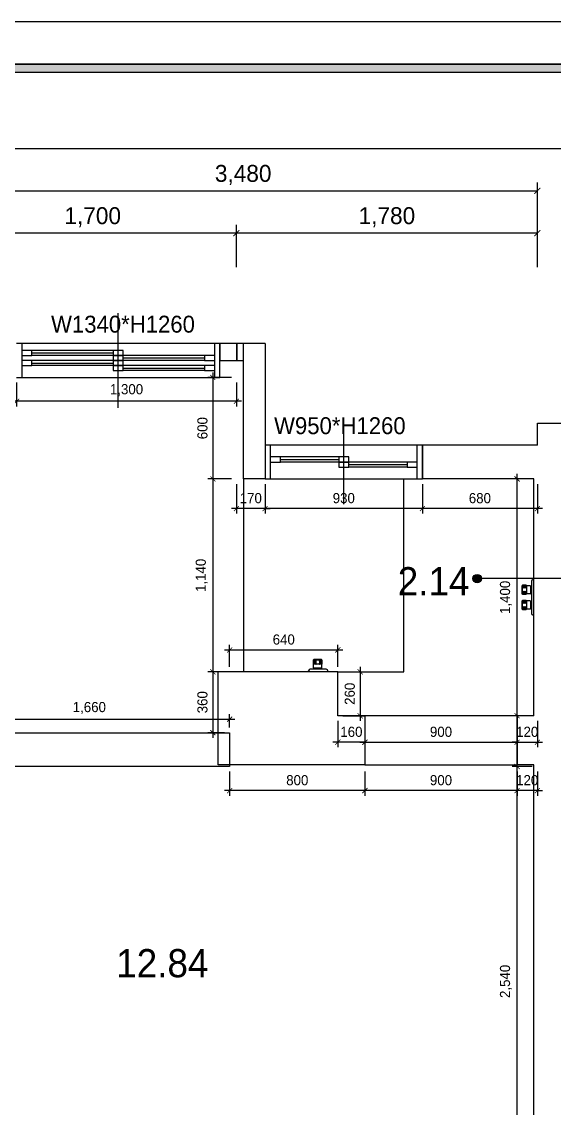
# Model space of a CAD drawing. Header units: inches. Extents: x 4374 to 164780, y 597 to 50243.
# Drawn here: x 12462 to 15612, y 43320 to 49743 of the extents above; entities that cross this region are included whole.
import ezdxf
from ezdxf.enums import TextEntityAlignment as Align

# ---------------------------------------------------------------- set-up
doc = ezdxf.new("R2010")
doc.units = ezdxf.units.IN
doc.header["$LTSCALE"] = 50
doc.header["$MEASUREMENT"] = 0
doc.header["$PDSIZE"] = 700.071425
for name, color, linetype in [('0-ELC TEXT', 7, 'Continuous'), ('03-TEXT', 3, 'Continuous'), ('04-WIN', 4, 'Continuous'), ('06-FUR', 6, 'Continuous'), ('07-DIM', 5, 'Continuous'), ('07-DIM WAL', 5, 'Continuous'), ('F-SYM', 7, 'Continuous'), ('fin', 5, 'Continuous'), ('FORM(YOURNAME)-11', 1, 'Continuous'), ('Layer 1', 7, 'Continuous'), ('도면층2', 2, 'Continuous'), ('도면층4', 4, 'Continuous'), ('도면층5', 5, 'Continuous')]:
    doc.layers.add(name, color=color, linetype=linetype)
doc.styles.add('HY 울릉도 L', font='')
doc.styles.add('YOURNAME', font='HY울릉도M.TTF')
doc.styles.add('마감재', font='stylu.ttf')
doc.styles.add('코레일둥고', font='Korail_Round_Gothic_Medium.ttf')
doc.styles.get('HY 울릉도 L').set_extended_font_data('HY울릉도L')
doc.dimstyles.new('30', dxfattribs={"dimscale": 30, "dimtxt": 2, "dimasz": 1, "dimexe": 1, "dimexo": 1, "dimgap": 1, "dimtad": 1, "dimdec": 0, "dimrnd": 0.05, "dimdsep": 46, "dimlunit": 6, "dimtxsty": 'HY 울릉도 L', "dimblk": 'ARCHTICK', "dimcen": 2.5, "dimdle": 1, "dimclrd": 133, "dimclre": 133, "dimclrt": 30, "dimadec": 0, "dimazin": 0, "dimtfac": 1, "dimtdec": 0, "dimtix": 1, "dimtmove": 2, "dimatfit": 3, "dimldrblk": 'ARCHTICK', "dimfxl": 0, "dimlwd": -1, "dimlwe": -1, "dimarcsym": 0})
doc.dimstyles.new('벽치수 Copy of DIM-50', dxfattribs={"dimscale": 50, "dimtxt": 2, "dimasz": 0.7, "dimexe": 1, "dimexo": 1, "dimgap": 0.7, "dimtad": 1, "dimdec": 0, "dimzin": 1, "dimdsep": 46, "dimlunit": 6, "dimtxsty": '마감재', "dimblk": 'ARCHTICK', "dimcen": -0.09, "dimclrd": 256, "dimclre": 256, "dimclrt": 3, "dimadec": 0, "dimazin": 0, "dimtfac": 1, "dimtdec": 0, "dimtix": 1, "dimtmove": 2, "dimatfit": 0, "dimldrblk": 'ARCHTICK', "dimfxl": 0, "dimtolj": 1, "dimtzin": 0, "dimarcsym": 0})

# ---------------------------------------------------------------- blocks, each defined once
blk = doc.blocks.new('FORM-PLAN')
at = {"layer": 'FORM(YOURNAME)-11'}
h = blk.add_hatch(color=256, dxfattribs=at)
h.dxf.hatch_style = 1
h.paths.add_polyline_path([(-71444, 55115), (10556, 55115), (10556, 54915), (-71444, 54915)])
h.paths.add_polyline_path([(-71444, -2085), (10556, -2085), (10556, -2285), (-71444, -2285)])
at = {"layer": 'Defpoints', "color": 158}
for points in [[(-71444, -2285), (10556, -2285), (10556, 55115), (-71444, 55115)], [(-69444, 53115), (-64, 53115), (-64, 1215), (-69444, 1215)]]:
    blk.add_lwpolyline(points, close=True, dxfattribs=at)
at = {"layer": 'FORM(YOURNAME)-11', "color": 250}
blk.add_lwpolyline([(-72444, -3285), (11556, -3285), (11556, 56115), (-72444, 56115)], close=True, dxfattribs=at)
at = {"layer": 'FORM(YOURNAME)-11'}
blk.add_lwpolyline([(-71444, 55115), (10556, 55115), (10556, 54915), (-71444, 54915)], close=True, dxfattribs=at)
at = {"layer": 'FORM(YOURNAME)-11', "color": 3, "style": 'YOURNAME'}
for tag, height, p in [('1', 450, (9905, 18188)), ('2', 450, (9905, 17544)), ('3', 450, (9905, 16257)), ('4', 450, (9905, 14326)), ('5', 515, (9905, 12009)), ('6', 515, (9905, 9757)), ('7', 515, (9905, 7504)), ('8', 515, (9905, 5252)), ('9', 515, (9905, 2999)), ('10', 515, (5655, 811)), ('11', 515, (9905, 747)), ('12', 515, (5655, -1441)), ('13', 515, (9905, -1441))]:
    blk.add_attdef(tag, text='', height=height, dxfattribs=at).set_placement(p, align=Align.MIDDLE_RIGHT)
blk = doc.blocks.new('*U577')
at = {"layer": 'F-SYM', "xscale": 0.2500000000000001, "yscale": 0.2500000000000001, "zscale": 0.2500000000000001}
blk.add_blockref('FORM-PLAN', (22985.5, 35713.8), dxfattribs=at)
blk = doc.blocks.new('A$C004A4CAE')
at = {"layer": 'fin', "color": 6}
for p, q in [((36, 69), (36, 70)), ((84, 69), (36, 69)), ((82, 72), (38, 72)), ((84, 69), (84, 70)), ((126, 69), (126, 70)), ((174, 69), (126, 69)), ((172, 72), (128, 72)), ((174, 69), (174, 70)), ((0, 0), (0, 5)), ((200, 15), (10, 15)), ((51, 63), (36, 63)), ((51, 57), (36, 57)), ((51, 51), (36, 51)), ((36, 23), (36, 45)), ((84, 45), (36, 45)), ((82, 21), (38, 21)), ((43, 15), (43, 21)), ((84, 63), (69, 63)), ((84, 57), (69, 57)), ((84, 51), (69, 51)), ((77, 15), (77, 21)), ((84, 23), (84, 45)), ((141, 63), (126, 63)), ((141, 57), (126, 57)), ((141, 51), (126, 51)), ((174, 45), (126, 45)), ((126, 23), (126, 45)), ((172, 21), (128, 21)), ((133, 15), (133, 21)), ((174, 63), (159, 63)), ((174, 57), (159, 57)), ((174, 51), (159, 51)), ((167, 15), (167, 21)), ((174, 23), (174, 45)), ((210, 0), (210, 5))]:
    blk.add_line(p, q, dxfattribs=at)
for centre, radius, start, end in [((36, 66), 3, 90, 270), ((38, 70), 2, 90, 180), ((51, 66), 3, 90, 270), ((69, 66), 3, 270, 90), ((82, 70), 2, 0, 90), ((84, 66), 3, 270, 90), ((126, 66), 3, 90, 270), ((128, 70), 2, 90, 180), ((141, 66), 3, 90, 270), ((159, 66), 3, 270, 90), ((172, 70), 2, 0, 90), ((174, 66), 3, 270, 90), ((10, 5), 10, 90, 180), ((36, 60), 3, 90, 270), ((36, 54), 3, 90, 270), ((36, 48), 3, 90, 270), ((38, 23), 2, 180, 270), ((51, 60), 3, 90, 270), ((51, 54), 3, 90, 270), ((51, 48), 3, 90, 270), ((69, 60), 3, 270, 90), ((69, 54), 3, 270, 90), ((69, 48), 3, 270, 90), ((82, 23), 2, 270, 0), ((84, 60), 3, 270, 90), ((84, 54), 3, 270, 90), ((84, 48), 3, 270, 90), ((126, 60), 3, 90, 270), ((126, 54), 3, 90, 270), ((126, 48), 3, 90, 270), ((128, 23), 2, 180, 270), ((141, 60), 3, 90, 270), ((141, 54), 3, 90, 270), ((141, 48), 3, 90, 270), ((159, 60), 3, 270, 90), ((159, 54), 3, 270, 90), ((159, 48), 3, 270, 90), ((172, 23), 2, 270, 0), ((174, 60), 3, 270, 90), ((174, 54), 3, 270, 90), ((174, 48), 3, 270, 90), ((200, 5), 10, 0, 90)]:
    blk.add_arc(centre, radius, start, end, dxfattribs=at)
blk = doc.blocks.new('floor')
at = {"layer": 'fin', "color": 6}
for p, q in [((-35858.6, 9892.2), (-35953, 9892.2)), ((-35932.6, 9946.2), (-35932.6, 9947.2)), ((-35884.6, 9946.2), (-35932.6, 9946.2)), ((-35917.6, 9940.2), (-35932.6, 9940.2)), ((-35917.6, 9934.2), (-35932.6, 9934.2)), ((-35917.6, 9928.2), (-35932.6, 9928.2)), ((-35884.6, 9922.2), (-35932.6, 9922.2)), ((-35932.6, 9900.2), (-35932.6, 9922.2)), ((-35886.6, 9949.2), (-35930.6, 9949.2)), ((-35886.6, 9898.2), (-35930.6, 9898.2)), ((-35925.6, 9892.2), (-35925.6, 9898.2)), ((-35884.6, 9940.2), (-35899.6, 9940.2)), ((-35884.6, 9934.2), (-35899.6, 9934.2)), ((-35884.6, 9928.2), (-35899.6, 9928.2)), ((-35891.6, 9892.2), (-35891.6, 9898.2)), ((-35884.6, 9946.2), (-35884.6, 9947.2)), ((-35884.6, 9900.2), (-35884.6, 9922.2)), ((-35963, 9877.2), (-35963, 9882.2)), ((-35848.6, 9877.2), (-35848.6, 9882.2))]:
    blk.add_line(p, q, dxfattribs=at)
for centre, radius, start, end in [((-35953, 9882.2), 10, 90, 180), ((-35932.6, 9943.2), 3, 90, 270), ((-35932.6, 9937.2), 3, 90, 270), ((-35932.6, 9931.2), 3, 90, 270), ((-35932.6, 9925.2), 3, 90, 270), ((-35930.6, 9947.2), 2, 90, 180), ((-35930.6, 9900.2), 2, 180, 270), ((-35917.6, 9943.2), 3, 90, 270), ((-35917.6, 9937.2), 3, 90, 270), ((-35917.6, 9931.2), 3, 90, 270), ((-35917.6, 9925.2), 3, 90, 270), ((-35899.6, 9943.2), 3, 270, 90), ((-35899.6, 9937.2), 3, 270, 90), ((-35899.6, 9931.2), 3, 270, 90), ((-35899.6, 9925.2), 3, 270, 90), ((-35886.6, 9947.2), 2, 0, 90), ((-35886.6, 9900.2), 2, 270, 0), ((-35884.6, 9943.2), 3, 270, 90), ((-35884.6, 9937.2), 3, 270, 90), ((-35884.6, 9931.2), 3, 270, 90), ((-35884.6, 9925.2), 3, 270, 90), ((-35858.6, 9882.2), 10, 0, 90)]:
    blk.add_arc(centre, radius, start, end, dxfattribs=at)
at = {"layer": 'Layer 1'}
for p, q in [((-36347.4, 11017.2), (-36347.4, 9877.2)), ((-35399.4, 9877.2), (-35399.4, 11017.2)), ((-35789.4, 9877.2), (-35399.4, 9877.2))]:
    blk.add_line(p, q, dxfattribs=at)
at = {"layer": '도면층2'}
for p, q in [((-36219.4, 11817.2), (-36347.4, 11817.2)), ((-36347.4, 11017.2), (-36347.4, 11817.2)), ((-36219.4, 11817.2), (-36219.4, 11017.2)), ((-34609.4, 11347.2), (-34609.4, 11347.2)), ((-34609.4, 11347.2), (-34429.4, 11347.2)), ((-34609.4, 11217.2), (-34609.4, 11347.2)), ((-34609.4, 11217.2), (-35289.4, 11217.2)), ((-35289.4, 11217.2), (-35289.4, 11017.2)), ((-36219.4, 11017.2), (-36347.4, 11017.2)), ((-34629.4, 11017.2), (-35289.4, 11017.2)), ((-34629.4, 9617.2), (-34629.4, 11017.2)), ((-35789.4, 9877.2), (-36497.4, 9877.2)), ((-36497.4, 9327.2), (-36497.4, 9877.2)), ((-35789.4, 9617.2), (-35789.4, 9877.2)), ((-35629.4, 9617.2), (-35789.4, 9617.2)), ((-35629.4, 9617.2), (-35629.4, 9327.2)), ((-34629.4, 9617.2), (-34729.4, 9617.2)), ((-34729.4, 9617.2), (-34729.4, 9327.2)), ((-35629.4, 9327.2), (-36497.4, 9327.2)), ((-34629.4, 9327.2), (-34729.4, 9327.2)), ((-34629.4, 6757.2), (-34629.4, 9327.2))]:
    blk.add_line(p, q, dxfattribs=at)
at = {"layer": '도면층4'}
for p, q in [((-37088.4, 11497.2), (-37088.4, 11997.2)), ((-37088.4, 11437.2), (-37088.4, 11937.2)), ((-36487.4, 11817.2), (-37689.4, 11817.2)), ((-37659.4, 11817.2), (-37659.4, 11617.2)), ((-37599.4, 11762.2), (-37118.4, 11762.2)), ((-36517.4, 11617.2), (-36517.4, 11817.2)), ((-36487.4, 11617.2), (-36487.4, 11817.2)), ((-37599.4, 11702.2), (-37118.4, 11702.2)), ((-37058.4, 11732.2), (-36577.4, 11732.2)), ((-37058.4, 11672.2), (-36577.4, 11672.2)), ((-37689.4, 11617.2), (-36487.4, 11617.2)), ((-35754.4, 10867.2), (-35754.4, 11367.2)), ((-35289.4, 11217.2), (-36219.4, 11217.2)), ((-36219.4, 11217.2), (-36219.4, 11017.2)), ((-36189.4, 11217.2), (-36189.4, 11017.2)), ((-35319.4, 11017.2), (-35319.4, 11217.2)), ((-35289.4, 11017.2), (-35289.4, 11217.2)), ((-36129.4, 11132.2), (-35784.4, 11132.2)), ((-35724.4, 11102.2), (-35379.4, 11102.2)), ((-36219.4, 11017.2), (-35289.4, 11017.2)), ((-34729.4, 9617.2), (-35629.4, 9617.2)), ((-35629.4, 9617.2), (-35629.4, 9327.2)), ((-34729.4, 9327.2), (-34729.4, 9617.2)), ((-35629.4, 9327.2), (-34729.4, 9327.2))]:
    blk.add_line(p, q, dxfattribs=at)
for points in [[(-37659.4, 11777.2), (-37659.4, 11747.2), (-37599.4, 11747.2), (-37599.4, 11777.2)], [(-37118.4, 11777.2), (-37118.4, 11747.2), (-37058.4, 11747.2), (-37058.4, 11777.2)], [(-36487.4, 11717.2), (-36387.4, 11717.2), (-36387.4, 11817.2), (-36487.4, 11817.2)], [(-36387.4, 11717.2), (-36347.4, 11717.2), (-36347.4, 11817.2), (-36387.4, 11817.2)], [(-37659.4, 11717.2), (-37659.4, 11687.2), (-37599.4, 11687.2), (-37599.4, 11717.2)], [(-37118.4, 11747.2), (-37118.4, 11717.2), (-37058.4, 11717.2), (-37058.4, 11747.2)], [(-37118.4, 11717.2), (-37118.4, 11687.2), (-37058.4, 11687.2), (-37058.4, 11717.2)], [(-36577.4, 11747.2), (-36577.4, 11717.2), (-36517.4, 11717.2), (-36517.4, 11747.2)], [(-37118.4, 11687.2), (-37118.4, 11657.2), (-37058.4, 11657.2), (-37058.4, 11687.2)], [(-36577.4, 11687.2), (-36577.4, 11657.2), (-36517.4, 11657.2), (-36517.4, 11687.2)], [(-36189.4, 11147.2), (-36189.4, 11117.2), (-36129.4, 11117.2), (-36129.4, 11147.2)], [(-35784.4, 11147.2), (-35784.4, 11117.2), (-35724.4, 11117.2), (-35724.4, 11147.2)], [(-35784.4, 11117.2), (-35784.4, 11087.2), (-35724.4, 11087.2), (-35724.4, 11117.2)], [(-35379.4, 11117.2), (-35379.4, 11087.2), (-35319.4, 11087.2), (-35319.4, 11117.2)]]:
    blk.add_lwpolyline(points, close=True, dxfattribs=at)
at = {"layer": '도면층5'}
for p, q in [((-37118.4, 11777.2), (-37599.4, 11777.2)), ((-37118.4, 11747.2), (-37599.4, 11747.2)), ((-37118.4, 11717.2), (-37599.4, 11717.2)), ((-36577.4, 11747.2), (-37058.4, 11747.2)), ((-36577.4, 11717.2), (-37058.4, 11717.2)), ((-37118.4, 11687.2), (-37599.4, 11687.2)), ((-36577.4, 11687.2), (-37058.4, 11687.2)), ((-36577.4, 11657.2), (-37058.4, 11657.2)), ((-35784.4, 11147.2), (-36129.4, 11147.2)), ((-35784.4, 11117.2), (-36129.4, 11117.2)), ((-35379.4, 11117.2), (-35724.4, 11117.2)), ((-35379.4, 11087.2), (-35724.4, 11087.2))]:
    blk.add_line(p, q, dxfattribs=at)
at = {"rotation": 90}
blk.add_blockref('A$C004A4CAE', (-34629.4, 10212.2), dxfattribs=at)
blk = doc.blocks.new('_ArchTick')
at = {"color": 0, "linetype": 'ByBlock', "const_width": 0.15}
blk.add_lwpolyline([(-0.5, -0.5), (0.5, 0.5)], dxfattribs=at)
blk = doc.blocks.new('*D81')
at = {"layer": '07-DIM', "lineweight": -2}
for p, q in [((12031.9, 48292.6), (12031.9, 48792.6)), ((15511.9, 48292.6), (15511.9, 48792.6)), ((12031.9, 48742.6), (15511.9, 48742.6))]:
    blk.add_line(p, q, dxfattribs=at)
at = {"layer": 'Defpoints', "color": 0}
for p in [(15511.9, 48742.6), (12031.9, 48242.6), (15511.9, 48242.6)]:
    blk.add_point(p, dxfattribs=at)
at = {"layer": '07-DIM', "lineweight": -2, "xscale": 35, "yscale": 35, "zscale": 35, "rotation": 180}
blk.add_blockref('_ArchTick', (12031.9, 48742.6), dxfattribs=at)
at = {"layer": '07-DIM', "lineweight": -2, "xscale": 35, "yscale": 35, "zscale": 35}
blk.add_blockref('_ArchTick', (15511.9, 48742.6), dxfattribs=at)
at = {"layer": '07-DIM', "color": 3, "insert": (13771.9, 48836.9), "char_height": 100, "attachment_point": 5, "style": '마감재'}
blk.add_mtext('\\A1;3,480', dxfattribs=at)
blk = doc.blocks.new('*D88')
at = {"layer": '07-DIM', "lineweight": -2}
for p, q in [((13731.9, 48292.6), (13731.9, 48542.6)), ((15511.9, 48492.6), (13731.9, 48492.6)), ((15511.9, 48292.6), (15511.9, 48542.6))]:
    blk.add_line(p, q, dxfattribs=at)
at = {"layer": 'Defpoints', "color": 0}
for p in [(13731.9, 48492.6), (13731.9, 48242.6), (15511.9, 48242.6)]:
    blk.add_point(p, dxfattribs=at)
at = {"layer": '07-DIM', "lineweight": -2, "xscale": 35, "yscale": 35, "zscale": 35, "rotation": 180}
blk.add_blockref('_ArchTick', (13731.9, 48492.6), dxfattribs=at)
at = {"layer": '07-DIM', "lineweight": -2, "xscale": 35, "yscale": 35, "zscale": 35}
blk.add_blockref('_ArchTick', (15511.9, 48492.6), dxfattribs=at)
at = {"layer": '07-DIM', "color": 3, "insert": (14621.9, 48586.9), "char_height": 100, "attachment_point": 5, "style": '마감재'}
blk.add_mtext('\\A1;1,780', dxfattribs=at)
blk = doc.blocks.new('*D89')
at = {"layer": '07-DIM', "lineweight": -2}
for p, q in [((12031.9, 48292.6), (12031.9, 48542.6)), ((13731.9, 48492.6), (12031.9, 48492.6)), ((13731.9, 48292.6), (13731.9, 48542.6))]:
    blk.add_line(p, q, dxfattribs=at)
at = {"layer": 'Defpoints', "color": 0}
for p in [(12031.9, 48492.6), (12031.9, 48242.6), (13731.9, 48242.6)]:
    blk.add_point(p, dxfattribs=at)
at = {"layer": '07-DIM', "lineweight": -2, "xscale": 35, "yscale": 35, "zscale": 35, "rotation": 180}
blk.add_blockref('_ArchTick', (12031.9, 48492.6), dxfattribs=at)
at = {"layer": '07-DIM', "lineweight": -2, "xscale": 35, "yscale": 35, "zscale": 35}
blk.add_blockref('_ArchTick', (13731.9, 48492.6), dxfattribs=at)
at = {"layer": '07-DIM', "color": 3, "insert": (12881.9, 48586.9), "char_height": 100, "attachment_point": 5, "style": '마감재'}
blk.add_mtext('\\A1;1,700', dxfattribs=at)
blk = doc.blocks.new('*D97')
at = {"layer": '07-DIM WAL', "color": 133}
for p, q in [((12001.9, 45620.1), (13721.9, 45620.1)), ((12031.9, 45570.1), (12031.9, 45650.1)), ((13691.9, 45570.1), (13691.9, 45650.1))]:
    blk.add_line(p, q, dxfattribs=at)
at = {"layer": 'Defpoints', "color": 0}
for p in [(13691.9, 45620.1), (12031.9, 45540.1), (13691.9, 45540.1)]:
    blk.add_point(p, dxfattribs=at)
at = {"layer": '07-DIM WAL', "color": 133, "xscale": 30, "yscale": 30, "zscale": 30, "rotation": 180}
blk.add_blockref('_ArchTick', (12031.9, 45620.1), dxfattribs=at)
at = {"layer": '07-DIM WAL', "color": 133, "xscale": 30, "yscale": 30, "zscale": 30}
blk.add_blockref('_ArchTick', (13691.9, 45620.1), dxfattribs=at)
at = {"layer": '07-DIM WAL', "color": 30, "insert": (12861.9, 45686), "char_height": 60, "attachment_point": 5, "style": 'HY 울릉도 L'}
blk.add_mtext('1,660', dxfattribs=at)
blk = doc.blocks.new('*D98')
at = {"layer": '07-DIM WAL', "color": 133}
for p, q in [((13592.4, 45930.1), (13592.4, 45510.1)), ((13661.9, 45900.1), (13562.4, 45900.1)), ((13661.9, 45540.1), (13562.4, 45540.1))]:
    blk.add_line(p, q, dxfattribs=at)
at = {"layer": 'Defpoints', "color": 0}
for p in [(13691.9, 45900.1), (13592.4, 45540.1), (13691.9, 45540.1)]:
    blk.add_point(p, dxfattribs=at)
at = {"layer": '07-DIM WAL', "color": 133, "xscale": 30, "yscale": 30, "zscale": 30}
for p, rotation in [((13592.4, 45900.1), 90), ((13592.4, 45540.1), 270)]:
    blk.add_blockref('_ArchTick', p, dxfattribs=dict(at, rotation=rotation))
at = {"layer": '07-DIM WAL', "color": 30, "insert": (13531.1, 45720.1), "char_height": 60, "attachment_point": 5, "rotation": 90, "style": 'HY 울릉도 L'}
blk.add_mtext('360', dxfattribs=at)
blk = doc.blocks.new('*D99')
at = {"layer": '07-DIM WAL', "color": 133}
for p, q in [((13691.9, 45930.1), (13691.9, 46059.3)), ((14331.9, 45930.1), (14331.9, 46059.3)), ((13661.9, 46029.3), (14361.9, 46029.3))]:
    blk.add_line(p, q, dxfattribs=at)
at = {"layer": 'Defpoints', "color": 0}
for p in [(14331.9, 46029.3), (13691.9, 45900.1), (14331.9, 45900.1)]:
    blk.add_point(p, dxfattribs=at)
at = {"layer": '07-DIM WAL', "color": 133, "xscale": 30, "yscale": 30, "zscale": 30, "rotation": 180}
blk.add_blockref('_ArchTick', (13691.9, 46029.3), dxfattribs=at)
at = {"layer": '07-DIM WAL', "color": 133, "xscale": 30, "yscale": 30, "zscale": 30}
blk.add_blockref('_ArchTick', (14331.9, 46029.3), dxfattribs=at)
at = {"layer": '07-DIM WAL', "color": 30, "insert": (14011.9, 46090.6), "char_height": 60, "attachment_point": 5, "style": 'HY 울릉도 L'}
blk.add_mtext('640', dxfattribs=at)
blk = doc.blocks.new('*D100')
at = {"layer": '07-DIM WAL', "color": 133}
for p, q in [((14463.8, 45930.1), (14463.8, 45610.1)), ((14361.9, 45900.1), (14493.8, 45900.1)), ((14361.9, 45640.1), (14493.8, 45640.1))]:
    blk.add_line(p, q, dxfattribs=at)
at = {"layer": 'Defpoints', "color": 0}
for p in [(14331.9, 45900.1), (14331.9, 45640.1), (14463.8, 45640.1)]:
    blk.add_point(p, dxfattribs=at)
at = {"layer": '07-DIM WAL', "color": 133, "xscale": 30, "yscale": 30, "zscale": 30}
for p, rotation in [((14463.8, 45900.1), 90), ((14463.8, 45640.1), 270)]:
    blk.add_blockref('_ArchTick', p, dxfattribs=dict(at, rotation=rotation))
at = {"layer": '07-DIM WAL', "color": 30, "insert": (14402.5, 45770.1), "char_height": 60, "attachment_point": 5, "rotation": 90, "style": 'HY 울릉도 L'}
blk.add_mtext('260', dxfattribs=at)
blk = doc.blocks.new('*D101')
at = {"layer": '07-DIM WAL', "color": 133}
for p, q in [((14331.9, 45610.1), (14331.9, 45453.7)), ((14491.9, 45610.1), (14491.9, 45453.7)), ((14331.9, 45483.7), (14301.9, 45483.7)), ((14491.9, 45483.7), (14331.9, 45483.7)), ((14491.9, 45483.7), (14521.9, 45483.7))]:
    blk.add_line(p, q, dxfattribs=at)
at = {"layer": 'Defpoints', "color": 0}
for p in [(14331.9, 45640.1), (14491.9, 45640.1), (14331.9, 45483.7)]:
    blk.add_point(p, dxfattribs=at)
at = {"layer": '07-DIM WAL', "color": 133, "xscale": 30, "yscale": 30, "zscale": 30}
blk.add_blockref('_ArchTick', (14331.9, 45483.7), dxfattribs=at)
at = {"layer": '07-DIM WAL', "color": 133, "xscale": 30, "yscale": 30, "zscale": 30, "rotation": 180}
blk.add_blockref('_ArchTick', (14491.9, 45483.7), dxfattribs=at)
at = {"layer": '07-DIM WAL', "color": 30, "insert": (14411.9, 45544.9), "char_height": 60, "attachment_point": 5, "style": 'HY 울릉도 L'}
blk.add_mtext('160', dxfattribs=at)
blk = doc.blocks.new('*D102')
at = {"layer": '07-DIM WAL', "color": 133}
for p, q in [((14491.9, 45610.1), (14491.9, 45453.7)), ((15391.9, 45610.1), (15391.9, 45453.7)), ((14461.9, 45483.7), (15421.9, 45483.7))]:
    blk.add_line(p, q, dxfattribs=at)
at = {"layer": 'Defpoints', "color": 0}
for p in [(14491.9, 45640.1), (15391.9, 45640.1), (15391.9, 45483.7)]:
    blk.add_point(p, dxfattribs=at)
at = {"layer": '07-DIM WAL', "color": 133, "xscale": 30, "yscale": 30, "zscale": 30, "rotation": 180}
blk.add_blockref('_ArchTick', (14491.9, 45483.7), dxfattribs=at)
at = {"layer": '07-DIM WAL', "color": 133, "xscale": 30, "yscale": 30, "zscale": 30}
blk.add_blockref('_ArchTick', (15391.9, 45483.7), dxfattribs=at)
at = {"layer": '07-DIM WAL', "color": 30, "insert": (14941.9, 45545), "char_height": 60, "attachment_point": 5, "style": 'HY 울릉도 L'}
blk.add_mtext('900', dxfattribs=at)
blk = doc.blocks.new('*D103')
at = {"layer": '07-DIM WAL', "color": 133}
for p, q in [((15391.9, 45610.1), (15391.9, 45453.7)), ((15511.9, 45610.1), (15511.9, 45453.7)), ((15391.9, 45483.7), (15361.9, 45483.7)), ((15391.9, 45483.7), (15511.9, 45483.7)), ((15511.9, 45483.7), (15541.9, 45483.7))]:
    blk.add_line(p, q, dxfattribs=at)
at = {"layer": 'Defpoints', "color": 0}
for p in [(15391.9, 45640.1), (15511.9, 45640.1), (15511.9, 45483.7)]:
    blk.add_point(p, dxfattribs=at)
at = {"layer": '07-DIM WAL', "color": 133, "xscale": 30, "yscale": 30, "zscale": 30}
blk.add_blockref('_ArchTick', (15391.9, 45483.7), dxfattribs=at)
at = {"layer": '07-DIM WAL', "color": 133, "xscale": 30, "yscale": 30, "zscale": 30, "rotation": 180}
blk.add_blockref('_ArchTick', (15511.9, 45483.7), dxfattribs=at)
at = {"layer": '07-DIM WAL', "color": 30, "insert": (15451.9, 45544.9), "char_height": 60, "attachment_point": 5, "style": 'HY 울릉도 L'}
blk.add_mtext('120', dxfattribs=at)
blk = doc.blocks.new('*D104')
at = {"layer": '07-DIM WAL', "color": 133}
for p, q in [((15481.9, 47040.1), (15361.9, 47040.1)), ((15391.9, 45610.1), (15391.9, 47070.1)), ((15481.9, 45640.1), (15361.9, 45640.1))]:
    blk.add_line(p, q, dxfattribs=at)
at = {"layer": 'Defpoints', "color": 0}
for p in [(15391.9, 47040.1), (15511.9, 47040.1), (15511.9, 45640.1)]:
    blk.add_point(p, dxfattribs=at)
at = {"layer": '07-DIM WAL', "color": 133, "xscale": 30, "yscale": 30, "zscale": 30}
for p, rotation in [((15391.9, 47040.1), 90), ((15391.9, 45640.1), 270)]:
    blk.add_blockref('_ArchTick', p, dxfattribs=dict(at, rotation=rotation))
at = {"layer": '07-DIM WAL', "color": 30, "insert": (15326, 46340.1), "char_height": 60, "attachment_point": 5, "rotation": 90, "style": 'HY 울릉도 L'}
blk.add_mtext('1,400', dxfattribs=at)
blk = doc.blocks.new('*D105')
at = {"layer": '07-DIM WAL', "color": 133}
for p, q in [((14831.9, 47010.1), (14831.9, 46834.8)), ((15511.9, 47010.1), (15511.9, 46834.8)), ((15541.9, 46864.8), (14801.9, 46864.8))]:
    blk.add_line(p, q, dxfattribs=at)
at = {"layer": 'Defpoints', "color": 0}
for p in [(14831.9, 47040.1), (15511.9, 47040.1), (14831.9, 46864.8)]:
    blk.add_point(p, dxfattribs=at)
at = {"layer": '07-DIM WAL', "color": 133, "xscale": 30, "yscale": 30, "zscale": 30, "rotation": 180}
blk.add_blockref('_ArchTick', (14831.9, 46864.8), dxfattribs=at)
at = {"layer": '07-DIM WAL', "color": 133, "xscale": 30, "yscale": 30, "zscale": 30}
blk.add_blockref('_ArchTick', (15511.9, 46864.8), dxfattribs=at)
at = {"layer": '07-DIM WAL', "color": 30, "insert": (15171.9, 46926.1), "char_height": 60, "attachment_point": 5, "style": 'HY 울릉도 L'}
blk.add_mtext('680', dxfattribs=at)
blk = doc.blocks.new('*D106')
at = {"layer": '07-DIM WAL', "color": 133}
for p, q in [((13901.9, 47010.1), (13901.9, 46834.8)), ((14831.9, 47010.1), (14831.9, 46834.8)), ((14861.9, 46864.8), (13871.9, 46864.8))]:
    blk.add_line(p, q, dxfattribs=at)
at = {"layer": 'Defpoints', "color": 0}
for p in [(13901.9, 47040.1), (14831.9, 47040.1), (13901.9, 46864.8)]:
    blk.add_point(p, dxfattribs=at)
at = {"layer": '07-DIM WAL', "color": 133, "xscale": 30, "yscale": 30, "zscale": 30, "rotation": 180}
blk.add_blockref('_ArchTick', (13901.9, 46864.8), dxfattribs=at)
at = {"layer": '07-DIM WAL', "color": 133, "xscale": 30, "yscale": 30, "zscale": 30}
blk.add_blockref('_ArchTick', (14831.9, 46864.8), dxfattribs=at)
at = {"layer": '07-DIM WAL', "color": 30, "insert": (14366.9, 46926.2), "char_height": 60, "attachment_point": 5, "style": 'HY 울릉도 L'}
blk.add_mtext('930', dxfattribs=at)
blk = doc.blocks.new('*D107')
at = {"layer": '07-DIM WAL', "color": 133}
for p, q in [((13731.9, 47010.1), (13731.9, 46834.8)), ((13901.9, 47010.1), (13901.9, 46834.8)), ((13731.9, 46864.8), (13701.9, 46864.8)), ((13901.9, 46864.8), (13731.9, 46864.8)), ((13901.9, 46864.8), (13931.9, 46864.8))]:
    blk.add_line(p, q, dxfattribs=at)
at = {"layer": 'Defpoints', "color": 0}
for p in [(13731.9, 47040.1), (13901.9, 47040.1), (13731.9, 46864.8)]:
    blk.add_point(p, dxfattribs=at)
at = {"layer": '07-DIM WAL', "color": 133, "xscale": 30, "yscale": 30, "zscale": 30}
blk.add_blockref('_ArchTick', (13731.9, 46864.8), dxfattribs=at)
at = {"layer": '07-DIM WAL', "color": 133, "xscale": 30, "yscale": 30, "zscale": 30, "rotation": 180}
blk.add_blockref('_ArchTick', (13901.9, 46864.8), dxfattribs=at)
at = {"layer": '07-DIM WAL', "color": 30, "insert": (13816.9, 46926.1), "char_height": 60, "attachment_point": 5, "style": 'HY 울릉도 L'}
blk.add_mtext('170', dxfattribs=at)
blk = doc.blocks.new('*D108')
at = {"layer": '07-DIM WAL', "color": 133}
for p, q in [((13701.9, 47040.1), (13562.4, 47040.1)), ((13592.4, 47070.1), (13592.4, 45870.1)), ((13701.9, 45900.1), (13562.4, 45900.1))]:
    blk.add_line(p, q, dxfattribs=at)
at = {"layer": 'Defpoints', "color": 0}
for p in [(13731.9, 47040.1), (13592.4, 45900.1), (13731.9, 45900.1)]:
    blk.add_point(p, dxfattribs=at)
at = {"layer": '07-DIM WAL', "color": 133, "xscale": 30, "yscale": 30, "zscale": 30}
for p, rotation in [((13592.4, 47040.1), 90), ((13592.4, 45900.1), 270)]:
    blk.add_blockref('_ArchTick', p, dxfattribs=dict(at, rotation=rotation))
at = {"layer": '07-DIM WAL', "color": 30, "insert": (13526.5, 46470.1), "char_height": 60, "attachment_point": 5, "rotation": 90, "style": 'HY 울릉도 L'}
blk.add_mtext('1,140', dxfattribs=at)
blk = doc.blocks.new('*D109')
at = {"layer": '07-DIM WAL', "color": 133}
for p, q in [((13592.4, 47670.1), (13592.4, 47010.1)), ((13701.9, 47640.1), (13562.4, 47640.1)), ((13701.9, 47040.1), (13562.4, 47040.1))]:
    blk.add_line(p, q, dxfattribs=at)
at = {"layer": 'Defpoints', "color": 0}
for p in [(13731.9, 47640.1), (13592.4, 47040.1), (13731.9, 47040.1)]:
    blk.add_point(p, dxfattribs=at)
at = {"layer": '07-DIM WAL', "color": 133, "xscale": 30, "yscale": 30, "zscale": 30}
for p, rotation in [((13592.4, 47640.1), 90), ((13592.4, 47040.1), 270)]:
    blk.add_blockref('_ArchTick', p, dxfattribs=dict(at, rotation=rotation))
at = {"layer": '07-DIM WAL', "color": 30, "insert": (13531.2, 47340.1), "char_height": 60, "attachment_point": 5, "rotation": 90, "style": 'HY 울릉도 L'}
blk.add_mtext('600', dxfattribs=at)
blk = doc.blocks.new('*D110')
at = {"layer": '07-DIM WAL', "color": 133}
for p, q in [((12431.9, 47610.1), (12431.9, 47468.9)), ((13731.9, 47610.1), (13731.9, 47468.9)), ((13761.9, 47498.9), (12401.9, 47498.9))]:
    blk.add_line(p, q, dxfattribs=at)
at = {"layer": 'Defpoints', "color": 0}
for p in [(12431.9, 47640.1), (13731.9, 47640.1), (12431.9, 47498.9)]:
    blk.add_point(p, dxfattribs=at)
at = {"layer": '07-DIM WAL', "color": 133, "xscale": 30, "yscale": 30, "zscale": 30, "rotation": 180}
blk.add_blockref('_ArchTick', (12431.9, 47498.9), dxfattribs=at)
at = {"layer": '07-DIM WAL', "color": 133, "xscale": 30, "yscale": 30, "zscale": 30}
blk.add_blockref('_ArchTick', (13731.9, 47498.9), dxfattribs=at)
at = {"layer": '07-DIM WAL', "color": 30, "insert": (13081.9, 47564.8), "char_height": 60, "attachment_point": 5, "style": 'HY 울릉도 L'}
blk.add_mtext('1,300', dxfattribs=at)
blk = doc.blocks.new('*D175')
at = {"layer": '07-DIM WAL', "color": 133}
for p, q in [((15391.9, 42770.1), (15391.9, 45370.1)), ((15481.9, 45340.1), (15361.9, 45340.1)), ((15481.9, 42800.1), (15361.9, 42800.1))]:
    blk.add_line(p, q, dxfattribs=at)
at = {"layer": 'Defpoints', "color": 0}
for p in [(15391.9, 45340.1), (15511.9, 45340.1), (15511.9, 42800.1)]:
    blk.add_point(p, dxfattribs=at)
at = {"layer": '07-DIM WAL', "color": 133, "xscale": 30, "yscale": 30, "zscale": 30}
for p, rotation in [((15391.9, 45340.1), 90), ((15391.9, 42800.1), 270)]:
    blk.add_blockref('_ArchTick', p, dxfattribs=dict(at, rotation=rotation))
at = {"layer": '07-DIM WAL', "color": 30, "insert": (15326, 44070.1), "char_height": 60, "attachment_point": 5, "rotation": 90, "style": 'HY 울릉도 L'}
blk.add_mtext('2,540', dxfattribs=at)
blk = doc.blocks.new('*D176')
at = {"layer": '07-DIM WAL', "color": 133}
for p, q in [((15391.9, 45310.1), (15391.9, 45167.8)), ((15511.9, 45310.1), (15511.9, 45167.8)), ((15391.9, 45197.8), (15361.9, 45197.8)), ((15511.9, 45197.8), (15391.9, 45197.8)), ((15511.9, 45197.8), (15541.9, 45197.8))]:
    blk.add_line(p, q, dxfattribs=at)
at = {"layer": 'Defpoints', "color": 0}
for p in [(15391.9, 45340.1), (15511.9, 45340.1), (15391.9, 45197.8)]:
    blk.add_point(p, dxfattribs=at)
at = {"layer": '07-DIM WAL', "color": 133, "xscale": 30, "yscale": 30, "zscale": 30}
blk.add_blockref('_ArchTick', (15391.9, 45197.8), dxfattribs=at)
at = {"layer": '07-DIM WAL', "color": 133, "xscale": 30, "yscale": 30, "zscale": 30, "rotation": 180}
blk.add_blockref('_ArchTick', (15511.9, 45197.8), dxfattribs=at)
at = {"layer": '07-DIM WAL', "color": 30, "insert": (15451.9, 45259), "char_height": 60, "attachment_point": 5, "style": 'HY 울릉도 L'}
blk.add_mtext('120', dxfattribs=at)
blk = doc.blocks.new('*D177')
at = {"layer": '07-DIM WAL', "color": 133}
for p, q in [((14491.9, 45310.1), (14491.9, 45167.8)), ((15391.9, 45310.1), (15391.9, 45167.8)), ((15421.9, 45197.8), (14461.9, 45197.8))]:
    blk.add_line(p, q, dxfattribs=at)
at = {"layer": 'Defpoints', "color": 0}
for p in [(14491.9, 45340.1), (15391.9, 45340.1), (14491.9, 45197.8)]:
    blk.add_point(p, dxfattribs=at)
at = {"layer": '07-DIM WAL', "color": 133, "xscale": 30, "yscale": 30, "zscale": 30, "rotation": 180}
blk.add_blockref('_ArchTick', (14491.9, 45197.8), dxfattribs=at)
at = {"layer": '07-DIM WAL', "color": 133, "xscale": 30, "yscale": 30, "zscale": 30}
blk.add_blockref('_ArchTick', (15391.9, 45197.8), dxfattribs=at)
at = {"layer": '07-DIM WAL', "color": 30, "insert": (14941.9, 45259.1), "char_height": 60, "attachment_point": 5, "style": 'HY 울릉도 L'}
blk.add_mtext('900', dxfattribs=at)
blk = doc.blocks.new('*D178')
at = {"layer": '07-DIM WAL', "color": 133}
for p, q in [((13691.9, 45310.1), (13691.9, 45167.8)), ((14491.9, 45310.1), (14491.9, 45167.8)), ((14521.9, 45197.8), (13661.9, 45197.8))]:
    blk.add_line(p, q, dxfattribs=at)
at = {"layer": 'Defpoints', "color": 0}
for p in [(13691.9, 45340.1), (14491.9, 45340.1), (13691.9, 45197.8)]:
    blk.add_point(p, dxfattribs=at)
at = {"layer": '07-DIM WAL', "color": 133, "xscale": 30, "yscale": 30, "zscale": 30, "rotation": 180}
blk.add_blockref('_ArchTick', (13691.9, 45197.8), dxfattribs=at)
at = {"layer": '07-DIM WAL', "color": 133, "xscale": 30, "yscale": 30, "zscale": 30}
blk.add_blockref('_ArchTick', (14491.9, 45197.8), dxfattribs=at)
at = {"layer": '07-DIM WAL', "color": 30, "insert": (14091.9, 45259.1), "char_height": 60, "attachment_point": 5, "style": 'HY 울릉도 L'}
blk.add_mtext('800', dxfattribs=at)

msp = doc.modelspace()

# ---------------------------------------------------------------- hatches: boundary and pattern name
at = {"layer": '0-ELC TEXT'}
h = msp.add_hatch(color=256, dxfattribs=at)
h.dxf.hatch_style = 1
edge = h.paths.add_edge_path()
edge.add_arc((15155.5, 46450.8), 25, 0, 360)

# ---------------------------------------------------------------- linework, layer by layer
msp.add_line((19974.2, 46450.8), (15155.5, 46450.8), dxfattribs=at)
msp.add_circle((15155.5, 46450.8), 25, dxfattribs=at)
at = {"layer": '04-WIN'}
msp.add_lwpolyline([(12031.9, 45540.1), (13691.9, 45540.1), (13691.9, 45340.1), (12031.9, 45340.1)], close=True, dxfattribs=at)

# ---------------------------------------------------------------- block references
msp.add_blockref('floor', (50121.3, 36022.9))
at = {"layer": '06-FUR'}
msp.add_blockref('*U577', (0, 0), dxfattribs=at)

# ---------------------------------------------------------------- texts
at = {"layer": '03-TEXT', "style": '코레일둥고'}
for s, p in [('2.14', (15110.4, 46352)), ('12.84', (13566.4, 44094.4))]:
    msp.add_text(s, height=166.67, dxfattribs=at).set_placement(p, align=Align.RIGHT)
at = {"layer": '04-WIN', "style": '코레일둥고'}
for s, p in [('W1340*H1260', (12635.5, 47904.8)), ('W950*H1260', (13954.6, 47304.8))]:
    msp.add_text(s, height=100, dxfattribs=at).set_placement(p)

# ---------------------------------------------------------------- dimensions: what is measured, and where the dimension line sits
at = {"layer": '07-DIM'}
for base, p1, p2, picture, middle in [((15511.9, 48742.6), (12031.9, 48242.6), (15511.9, 48242.6), '*D81', (13771.9, 48836.9)), ((12031.9, 48492.6), (13731.9, 48242.6), (12031.9, 48242.6), '*D89', (12881.9, 48586.9)), ((13731.9, 48492.6), (15511.9, 48242.6), (13731.9, 48242.6), '*D88', (14621.9, 48586.9))]:
    dim = msp.add_linear_dim(base=base, p1=p1, p2=p2, dimstyle='벽치수 Copy of DIM-50', dxfattribs=at)
    dim.commit()
    dim.dimension.update_dxf_attribs({"geometry": picture, "text_midpoint": middle})
at = {"layer": '07-DIM WAL'}
for base, p1, p2, picture, middle in [((13592.4, 47040.1), (13731.9, 47640.1), (13731.9, 47040.1), '*D109', (13531.2, 47340.1)), ((13592.4, 45900.1), (13731.9, 47040.1), (13731.9, 45900.1), '*D108', (13526.5, 46470.1)), ((15391.9, 47040.1), (15511.9, 45640.1), (15511.9, 47040.1), '*D104', (15326, 46340.1)), ((13592.4, 45540.1), (13691.9, 45900.1), (13691.9, 45540.1), '*D98', (13531.1, 45720.1)), ((14463.8, 45640.1), (14331.9, 45900.1), (14331.9, 45640.1), '*D100', (14402.5, 45770.1)), ((15391.9, 45340.1), (15511.9, 42800.1), (15511.9, 45340.1), '*D175', (15326, 44070.1))]:
    dim = msp.add_linear_dim(base=base, p1=p1, p2=p2, angle=90, dimstyle='30', override={"dimfxl": 1.25}, dxfattribs=at)
    dim.commit()
    dim.dimension.update_dxf_attribs({"geometry": picture, "text_midpoint": middle})
for base, p1, p2, picture, middle in [((12431.9, 47498.9), (13731.9, 47640.1), (12431.9, 47640.1), '*D110', (13081.9, 47564.8)), ((13731.9, 46864.8), (13901.9, 47040.1), (13731.9, 47040.1), '*D107', (13816.9, 46926.1)), ((13901.9, 46864.8), (14831.9, 47040.1), (13901.9, 47040.1), '*D106', (14366.9, 46926.2)), ((14831.9, 46864.8), (15511.9, 47040.1), (14831.9, 47040.1), '*D105', (15171.9, 46926.1)), ((14331.9, 46029.3), (13691.9, 45900.1), (14331.9, 45900.1), '*D99', (14011.9, 46090.6)), ((13691.9, 45620.1), (12031.9, 45540.1), (13691.9, 45540.1), '*D97', (12861.9, 45686)), ((14331.9, 45483.7), (14491.9, 45640.1), (14331.9, 45640.1), '*D101', (14411.9, 45544.9)), ((15391.9, 45483.7), (14491.9, 45640.1), (15391.9, 45640.1), '*D102', (14941.9, 45545)), ((15511.9, 45483.7), (15391.9, 45640.1), (15511.9, 45640.1), '*D103', (15451.9, 45544.9)), ((13691.9, 45197.8), (14491.9, 45340.1), (13691.9, 45340.1), '*D178', (14091.9, 45259.1)), ((14491.9, 45197.8), (15391.9, 45340.1), (14491.9, 45340.1), '*D177', (14941.9, 45259.1)), ((15391.9, 45197.8), (15511.9, 45340.1), (15391.9, 45340.1), '*D176', (15451.9, 45259))]:
    dim = msp.add_linear_dim(base=base, p1=p1, p2=p2, dimstyle='30', override={"dimfxl": 1.25}, dxfattribs=at)
    dim.commit()
    dim.dimension.update_dxf_attribs({"geometry": picture, "text_midpoint": middle})

doc.saveas('drawing.dxf')
